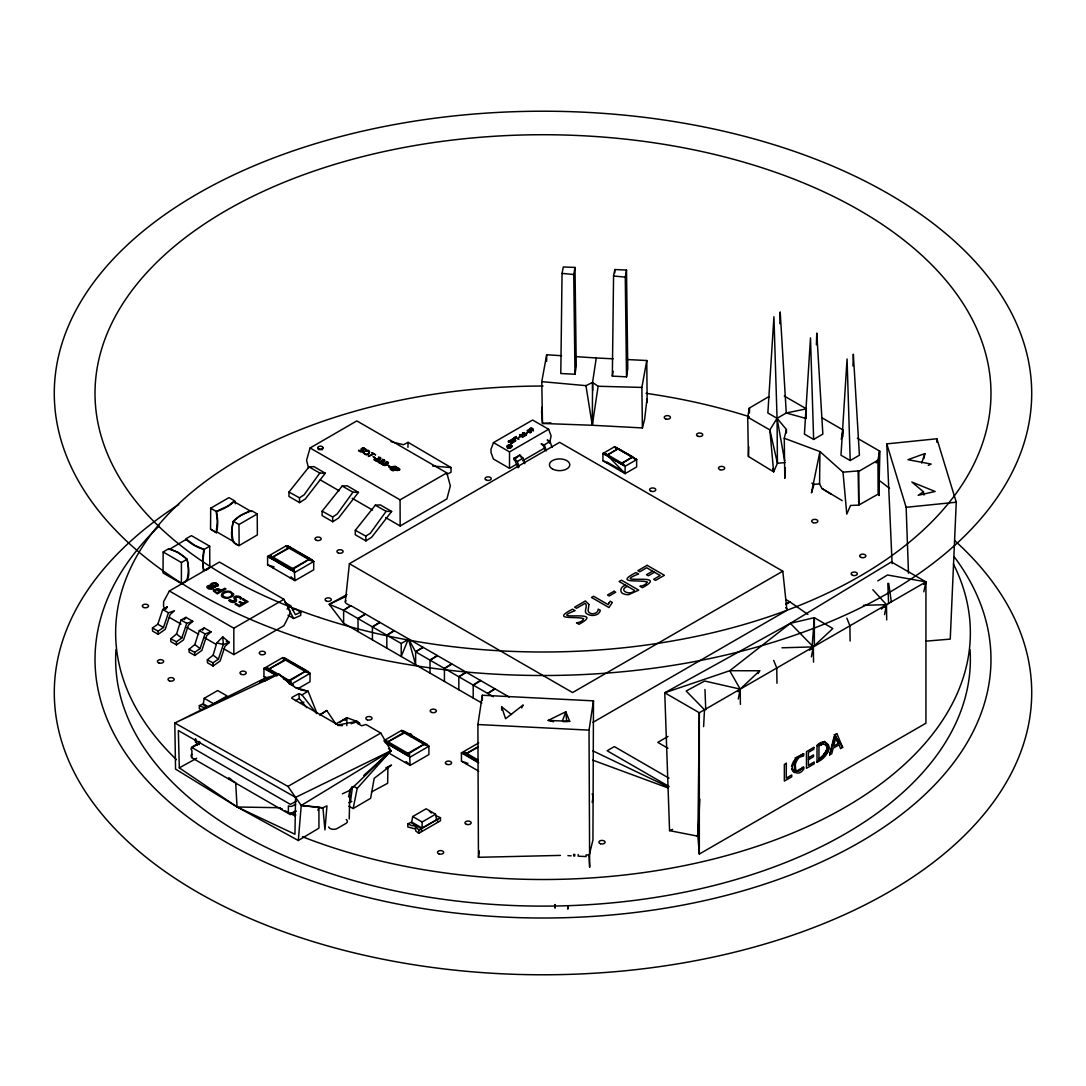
<?xml version="1.0" encoding="UTF-8"?>
<svg xmlns="http://www.w3.org/2000/svg" width="1086" height="1086" viewBox="0 0 1086 1086"><rect width="100%" height="100%" fill="white"/><g stroke="black" fill="none" stroke-linecap="round" stroke-linejoin="round"><path stroke-width="1.5" d="M163.158 551.987L181.416 562.521L181.389 583.535C192.263 581.309 188.38 566.906 187.077 559.304L177.86 552.245L168.724 548.702L163.158 551.987L163.036 572.933L181.457 583.603L187.104 580.413M239.137 545.579L238.974 524.524L257.233 513.977L251.667 510.691L248.748 511.479L239.816 515.796L233.314 521.294C231.752 529.113 228.399 543.109 239.137 545.579L257.355 534.923L257.233 513.977M549.652 443.102L551.091 435.853L548.634 429.269L509.524 451.898L509.51 468.324L516.76 464.129M814.351 646.197L814.351 617.676L790.337 623.323L664.754 692.787L669.56 830.641L697.891 836.206L699.316 854.058L925.937 723.208L925.937 581.892L891.389 561.937L790.337 623.323L729.738 670.714L664.754 692.787L699.316 712.742L925.937 581.892L923.792 591.816M223.567 648.681L233.829 654.6L233.829 628.237L169.375 590.974L163.619 601.63L163.565 606.463L165.004 609.192M857.397 438.255L879.579 451.057L877.95 460.206L858.836 471.338L858.755 505.112L850.569 505.465L846.781 514.085L843.007 472.166L819.93 451.572L784.268 438.255L786.427 429.527L777.06 418.314L767.856 412.992L773.924 316.759L777.06 418.314L777.427 463.233L773.653 471.853L748.417 456.459L747.697 417.146L749.381 408.051L768.426 396.865L769.146 397.286M482.32 700.307L482.333 695.244L593.472 700.864L592.942 839.967L589.141 855.551M518.185 467.781L513.963 458.224L519.868 455.088L523.072 458.17L524.809 463.668M210.548 529.14L216.399 532.669L210.548 529.14L210.684 508.194L228.956 497.632L234.603 500.85L235.377 503.768M446.821 472.885L400.082 499.845L400.15 525.963L446.903 498.936L450.337 485.89L446.821 472.885L356.832 420.906L310.094 447.975L306.551 460.315L308.505 467.93M422.101 828.089L422.142 821.993L435.581 814.228L436.545 819.781L422.101 828.089L411.73 822.075L412.694 816.55L426.146 808.785L435.581 814.228M613.101 358.814L596.268 357.973L592.562 382.448L592.291 425.264L642.396 427.938L644.622 419.25L646.998 399.091L647.147 402.485L646.781 360.525L626.568 359.507M749.354 411.431L749.381 408.051L749.449 412.951M519.665 434.617L522.162 434.671L522.475 436.748L524.633 435.961L522.393 437.251L521.701 434.929L519.705 435.554L519.597 434.671M288.985 492.012L288.944 496.451L299.614 502.614L305.383 498.895L325.298 473.211L314.017 466.641L309.021 466.885L288.985 492.012L299.451 497.822L299.614 502.614M322.148 511.153L322.108 515.592L332.778 521.755L338.547 518.049L358.461 492.352L347.181 485.781L342.185 486.026L322.148 511.153L332.628 516.977L332.778 521.755M355.312 530.294L355.258 534.746L365.941 540.909L371.711 537.19L391.625 511.492L380.344 504.922L375.349 505.18L355.312 530.294L365.778 536.117L365.941 540.909M819.577 483.894L819.93 451.572L811.473 492.868L813.998 484.342L819.577 483.894L821.844 488.415L842.179 500.619M546.597 361.421L546.679 354.755L561.557 355.719M562.046 273.387L560.797 373.53L574.996 374.249L576.245 366.05L574.996 267.428L563.281 266.966L562.046 273.387L573.747 274.514L574.996 374.249M612.328 376.123L613.563 275.993L614.812 269.559L626.513 270.02L627.762 368.643L626.527 376.842L612.328 376.123L613.074 371.208M614.771 272.953L614.812 269.559M698.963 828.55L697.891 836.206L699.316 712.742L699.316 854.058M387.892 766.974L387.648 783.291L371.439 791.979M228.413 778.336L235.676 782.667L237.047 806.925L179.312 767.87L178.335 730.552L295.568 797.395L294.958 834.238L237.196 807.007L279.061 807.712L282.102 809.056M346.801 725.557L346.936 717.737L356.873 721.362L359.683 723.466L356.873 721.362L338.194 724.986L291.727 698.23L292.12 697.307L298.84 693.655L302.003 694.904L316.596 713.611M842.885 436.681L843.007 429.947L822.224 417.947M276.197 675.112L267.55 669.831L286.27 659.691L286.297 658.863L306.442 670.659L287.709 682.144M289.935 547.778L310.094 558.761L291.36 569.268L271.201 557.919L289.935 547.778L289.948 546.95L310.094 558.761L291.374 570.231L271.201 557.919L289.948 546.95M405.132 732.534L425.305 743.516L406.558 754.023L386.412 742.675L405.132 732.534L405.146 731.706L425.305 743.516L406.571 754.987L386.412 742.675L405.146 731.706M349.217 818.953L349.923 790.309L351.959 786.807M292.473 610.169L295.188 608.92L300.808 612.165L300.7 615.45L293.668 618.491L288.021 615.205M407.929 447.31L408.092 442.341L451.016 467.55L451.043 472.206L446.78 474.392M779.816 323.709L780.196 311.954L786.278 412.992L777.06 418.314L769.865 429.947L773.653 471.853L772.92 468.745M816.387 344.819L816.767 333.063L822.849 434.101L813.631 439.423L804.414 434.101L810.495 337.868L813.631 439.423M852.958 365.928L853.338 354.172L859.42 455.21L850.202 460.532L840.985 455.21L847.066 358.977L850.202 460.532M212.204 587.2L212.204 587.322A1.914 1.113 0 0 1 211.621 588.055L208.471 587.675L210.467 586.209A1.765 1.018 0 0 1 212.191 587.2M376.462 459.039L378.973 459.364C383.032 458.319 376.991 457.41 378.566 457.111C384.281 457.668 377.969 461.672 375.037 459.704L376.964 461.455C368.263 456.989 380.657 460.993 380.059 458.02M380.344 461.279L382.842 461.604C386.915 460.559 380.874 459.649 382.435 459.351C388.15 459.907 381.851 463.912 378.919 461.944L380.833 463.681C372.131 459.229 384.525 463.233 383.942 460.247M748.417 456.459L748.77 446.699M621.246 463.939L606.884 455.265L618.382 448.572L632.717 456.935L621.246 463.939L606.884 455.265L618.382 448.572M892.108 563.661L886.773 443.875L936.892 438.771L956.264 502.207L950.25 639.111L925.693 641.174M521.647 436.518L521.823 435.269L519.923 434.97M936.729 442.151L936.892 438.771M785.341 467.808L784.798 478.302L784.268 438.255M805.934 418.68L806.355 410.467M697.891 836.206L699.832 799.106M703.619 726.602L704.488 709.742L686.176 691.008L704.638 681.017L740.204 689.121L759.671 670.768L729.738 670.714L740.204 689.121L740.394 704.366M592.494 421.992L592.291 425.264L542.484 423.459L541.561 411.54L542.362 406.775M362.262 449.455L362.738 451.355C360.443 453.622 356.303 448.219 359.941 451.219L360.824 451.505C361.326 449.794 362.072 446.278 365.806 449.265C361.122 445.681 361.896 453.663 362.819 450.866M522.882 432.785L526.574 433.966L525.203 435.69C527.497 433.463 521.891 433.776 522.814 432.812M812.138 646.265L814.351 617.676L832.826 628.536L809.532 650.229M237.196 807.007L298.311 840.496L301.229 805.486L287.939 786.413L174.805 723.018L175.552 769.092L237.047 806.925M826.5 750.25C828.659 744.629 822.577 742.105 818.953 746.286L818.953 759.263L823.717 755.897A6.679 3.855 -60 0 0 826.107 751.797L826.5 750.25L824.043 754.037M827.084 753.29C832.962 745.145 823.717 737.258 817.011 745.566L817.011 762.196C823.88 759.345 829.908 752.476 828.306 744.589M522.38 435.554L522.475 436.748M345.334 601.685L349.393 563.702L559.616 442.341L782.789 571.195L786.861 609.436M213.385 587.988L213.29 586.997L217.974 586.019A3.394 1.968 0 0 0 218.055 584.58L214.661 582.856A3.285 1.9 0 0 0 212.34 583.101L211.241 583.684A3.57 2.063 0 0 0 210.603 585.11L208.268 585.693A2.905 1.67 0 0 0 206.842 587.309L208.39 588.843L211.363 589.236A2.878 1.656 0 0 0 212.883 588.639A2.647 1.534 0 0 0 213.385 587.988L214.132 587.159M204.141 549.448C204.236 554.43 198.602 578.879 209.815 567.163L209.693 546.19L191.435 535.656L185.787 538.86L194.991 545.484L204.141 549.448L209.693 546.19M350.384 802.296L352.407 787.309M560.457 855.401L478.437 857.302L479.36 851.003M598.115 386.263L592.291 425.264L585.938 385.652L592.562 382.448L598.115 386.263L641.88 387.417L646.781 360.525M251.341 511.574L234.006 501.569A45.571 26.308 0 0 1 217.295 511.221L216.576 512.47A45.571 26.308 60 0 1 216.576 531.76L233.911 541.765M478.437 857.302L477.894 724.525L482.333 695.244M578.2 854.519L578.2 856.175L586.073 856.582L586.073 854.913L588.965 855.062L589.657 867.32L589.033 730.131L593.472 700.864M204.236 698.298L213.671 703.755L227.123 695.977L217.675 690.533L204.236 698.298L203.272 703.837L208.458 706.837M573.747 274.514L574.996 267.428M626.527 376.842L625.278 277.12L626.513 270.02M550.928 422.888L542.484 423.459L541.778 381.648L546.679 354.755M841.256 439.273L843.007 429.947M800.301 756.847L803.667 755.965L803.667 753.738C797.45 757.566 792.875 764.693 795.739 772.065L799.486 769.309M216.195 532.534L217.376 521.348L216.25 511.438L210.684 508.194M738.249 699.045L740.204 689.121L738.046 691.728M811.391 656.826L813.346 646.903L790.337 623.323M884.533 614.595L886.488 604.671L872.832 589.725M923.874 458.55L924.851 453.581L907.923 459.69L931.177 464.061L928.286 465.392M348.837 806.206L353.167 808.554L357.185 788.409L390.946 750.765L380.792 733.064L365.901 724.471L361.719 725.774L357.335 723.439L357.579 722.692M348.592 796.934L349.923 790.309L390.946 750.765L388.516 748.593M532.493 429.527C534.733 430.151 526.506 425.726 533.484 430.857L529.384 429.051C530.362 427.083 535.099 428.59 532.113 430.07M387.797 463.233L386.602 461.564C391.557 463.301 385.571 463.274 385.842 465.378C384.865 465.799 380.833 464.754 382.557 463.681L381.96 464.184L384.987 465.039L385.815 464.455L384.525 463.125L387.797 463.233L387.05 463.41M837.034 734.014L834.51 734.774L836.057 736.607L833.627 746.123L838.446 743.34L834.51 734.774L837.034 734.014L842.655 747.399L840.55 748.621L839.084 744.792L833.138 748.227L831.767 753.684L829.663 754.906L834.129 736.322M794.979 758.082L803.667 753.738L797.178 757.526A9.815 5.661 -60 0 0 793.717 763.39C789.074 771.82 799.106 777.182 803.667 769.037L803.667 767.218L801.997 767.476L803.667 769.037M829.663 754.906L835.107 735.127M322.936 447.663L322.325 449.713L318.388 449.55L317.831 447.663M213.127 655.143L216.766 642.912L222.739 636.871L229.377 642.45L224.992 646.292L220.132 660.994L213.087 666.03L207.453 662.772L207.331 659.854L213.127 655.143L218.381 659.161L212.978 662.867L213.087 666.03M317.94 810.373L318.917 807.183L301.229 805.486L390.946 750.765L363.756 775.513M529.466 432.445C534.746 432.187 526.791 428.468 527.307 430.816C528.814 430.26 532.113 431.359 530.049 432.893L531.38 431.264M515.239 439.83L514.37 439.314L515.565 440.807L514.533 441.5L511.968 440.875C510.705 438.69 515.049 438.595 515.551 440.305A1.52 0.882 0 0 1 515.321 440.889L513.664 441.378M176.529 634.007L181.009 620.065L185.937 617.35L192.779 621.328L188.394 625.169L183.534 639.871L176.489 644.894L170.855 641.65L170.733 638.731L176.529 634.007L181.783 638.039L176.38 641.745L176.489 644.894M194.828 644.568L199.308 630.627L204.236 627.912L211.078 631.889L206.693 635.731L201.833 650.433L194.788 655.469L189.154 652.211L189.032 649.292L194.828 644.568L200.082 648.6L194.679 652.306L194.788 655.469M185.665 540L186.385 539.579A45.571 26.308 0 0 0 203.082 549.217L203.801 550.466A45.571 26.308 -60 0 0 203.801 569.77L203.082 570.177M162.71 609.49L168.452 612.775L174.479 610.766L170.108 614.608L165.235 629.296L158.189 634.333L152.556 631.075L152.461 627.939L157.823 624.233L162.71 609.49L167.38 606.721L165.914 609.042M921.702 463.07L924.851 453.581M158.189 634.333L158.081 631.183L163.484 627.477L168.452 612.775M181.783 638.039L186.738 623.337L192.779 621.328M200.082 648.6L205.037 633.898L211.078 631.889M218.381 659.161L223.336 644.473L222.739 636.871M562.467 720.9L565.806 711.764L548.213 720.398L553.575 721.742M592.196 802.445L593.16 796.513L592.182 793.907M548.634 429.269L532.602 420.038L493.478 442.599L491.021 449.21L491.021 452.509L493.411 459.011L509.51 468.324M509.212 697.049L408.417 638.853L401.223 656.487L401.223 643.509L343.624 610.264L329.234 604.305L346.963 594.558M791.965 765.019L793.771 760.852M398.603 469.939L395.671 469.41L398.603 469.939L397.693 468.229L393.2 470.835L390.376 469.193L391.544 468.514L390.376 469.193M521.674 707.963L523.167 704.977L505.574 718.715L501.651 706.837L511.52 714.561M512.741 442.681L511.479 443.55L512.538 442.165L509.212 442.26L508.533 441.866L509.551 440.563L508.302 441.215L508.615 442.369L511.995 442.396L510.895 443.726L512.741 442.681L512.307 442.002L508.791 441.378M758.096 673.578L759.671 670.768M876.185 462.962L877.95 460.206L878.126 494.116L858.755 505.112L858.116 470.93L843.007 472.166M791.49 766.689L793.717 763.39M345.049 720.507L346.936 717.737L335.927 723.86M795.427 769.757L796.69 770.992L798.644 771.019L801.319 768.454M184.349 619.631L185.937 617.35M202.648 630.192L204.236 627.912M325.298 473.211L319.786 473.062L304.026 494.931L299.451 497.822M391.625 511.492L386.114 511.357L370.353 533.226L365.778 536.117M358.461 492.352L352.95 492.202L337.176 514.072L332.628 516.977M606.124 453.962L605.404 454.885L606.124 453.962L623.405 463.939L625.129 466.274L625.129 473.591L636.654 466.939L636.654 459.622L614.472 446.821L602.947 453.473L602.947 460.776L625.129 473.591L606.124 453.962L602.947 453.473L625.129 466.274L636.654 459.622L614.472 446.821L616.821 449.224M522.407 433.803L524.796 433.504L523.683 433.178M527.239 431.006L529.629 430.708L528.529 430.382M803.667 767.218L799.975 770.408M824.193 754.132L826.12 751.797M811.188 649.509L813.346 646.903L781.974 647.799M884.343 607.278L886.488 604.671L863.37 605.323M384.05 464.849L385.652 463.926M272.029 558.951L271.201 556.1L269.762 557.756L269.762 556.928L271.201 556.1L294.252 569.403L294.971 580.63L313.705 569.811L313.705 561.503L311.533 559.426L310.094 560.254L287.057 546.95L286.337 545.701L267.604 556.507L267.604 564.829L294.971 580.63L292.27 577.82M268.378 670.849L267.55 667.999L266.111 669.668L266.111 668.84L267.55 667.999L290.6 681.302L291.32 684.221L310.039 673.401L307.881 671.324L306.442 672.166L283.392 658.849L282.672 657.614L263.952 668.419L263.952 676.741L266.83 678.397M384.973 742.512L386.412 740.842L409.449 754.159L410.182 765.386L428.902 754.566L428.902 746.258L426.744 744.182L425.305 745.01L402.254 731.706L401.535 730.457L384.254 740.435M465.867 755.313L465.052 752.462L463.6 754.132L463.6 753.304L465.052 752.462L478.003 759.942M817.011 762.196L828.401 749.326L824.559 741.494L817.011 745.566L821.07 745.05L824.559 741.494M923.724 584.417L925.937 581.892L887.493 574.996L877.76 580.915M186.005 539.443L169.049 549.584M398.983 469.505C397.517 467.523 399.974 469.844 398.141 469.994M233.395 542.294L238.961 545.539M798.644 771.019L800.871 768.657M508.533 441.866L509.293 441.079M261.889 681.587L265.391 677.976L278.926 674.216L293.451 685.212L291.116 684.696L278.926 674.216L174.805 723.018L265.391 677.976L261.78 681.451M287.057 609.124L290.559 605.676L284.817 602.377M818.953 759.263L823.229 755.299M235.526 598.25C239.517 603.124 230.599 603.667 228.725 600.341L229.988 599.608L234.033 601.78C236.775 600.585 232.065 597.829 234.698 596.526C236.585 594.789 243.726 597.504 240.59 599.214C240.264 597.232 235.716 595.535 235.513 598.237M881.398 609.11L886.488 604.671L886.678 619.902M386.412 464.808L384.797 465.405M234.603 500.85L228.101 505.913L216.25 511.438M260.233 682.375L265.391 677.976L260.111 682.184M234.033 601.78L234.929 600.992L231.427 601.074M513.963 459.84L519.868 455.088L521.782 458.278M216.1 586.073L216.481 585.802A2.077 1.195 0 0 0 216.793 585.001L214.444 583.671L212.041 584.607A2.376 1.371 0 0 0 212.462 585.843L216.1 586.073L213.25 586.264M526.534 434.061L526.126 435.147L524.619 435.242M415.449 828.971L407.82 826.962L407.82 823.867L411.784 825.618L415.314 825.794L415.748 830.994L418.789 833.288L440.468 820.772L440.468 817.69L436.504 815.939M525.95 434.767L524.226 434.264M530.783 431.984L529.072 431.468M923.439 491.795L918.186 495.297L935.127 491.483L911.86 482.021L923.439 491.795L923.955 495.04M320.003 715.022L326.75 710.543L336.036 724.226M481.858 703.036L343.624 623.228L343.624 610.264L350.832 605.608L408.417 638.853L415.626 651.831L415.626 664.795L408.417 638.853M358.027 631.55L358.027 618.572L365.222 613.916M372.43 639.858L372.43 626.894L379.625 622.237M386.82 648.166L386.82 635.201L394.028 630.545M493.37 696.723L415.626 651.831L422.821 647.175M430.015 673.103L430.015 660.139L437.224 655.482M444.418 681.424L444.418 668.447L451.613 663.804M458.821 689.732L458.821 676.768L466.016 672.112M473.211 698.054L473.211 685.076L480.419 680.42M494.809 688.741L487.614 693.397L494.809 689.23M390.471 467.265L392.1 468.202L394.49 466.817L390.471 467.265L392.1 468.365L396.037 466.641L392.711 468.718L396.037 466.641M339.321 722.611L346.936 717.737M525.488 435.038L526.221 434.576M530.321 432.242L531.068 431.78M302.003 694.904L308.098 691.212L317.044 713.461M204.195 570.544L209.815 567.163M319.773 714.724L326.75 710.543M298.311 840.496L318.945 828.17L318.917 807.183M296.152 811.228L290.369 814.649L191.407 757.526M301.229 805.486L322.515 807.889L326.954 805.866L324.958 829.88L322.963 808.201M286.297 658.863L267.55 669.831L276.183 674.691M353.167 808.554L370.625 798.319L374.181 778.35L391.517 765.073L385.734 767.965M478.016 746.706L465.052 754.295L478.003 762.209M545.158 450.527L543.774 446.251L541.14 443.807L544.33 444.839L550.059 441.5L552.041 447.486M372.837 453.88L368.344 456.473L373.516 454.274M169.375 590.974L219.44 562.059L283.935 599.309L289.69 610.373L289.758 614.187L283.921 625.699L233.829 654.6M391.544 468.69L389.209 467.17L395.385 466.261L392.1 468.365M392.901 469.301L390.987 469.546L393.458 468.976L392.711 468.555M392.535 470.442L397.571 467.523L399.852 469.206A1.765 1.018 0 0 1 399.634 469.885L397.204 470.577L395.114 469.722M288.496 546.109L287.057 546.95L288.496 546.95L288.496 546.109L286.337 545.701L313.705 561.503L294.971 572.308L267.604 556.507L271.201 556.1M272.654 567.734L274.093 566.906M292.813 570.231L294.252 569.403L292.813 571.06L292.813 570.231L294.971 572.308M289.935 577.711L291.374 576.883M522.57 460.776L544.33 448.219M233.829 628.237L283.935 599.309M616.916 447.731L614.472 446.821M343.624 610.264L350.832 605.608M606.843 463.03L607.563 462.378L621.966 470.7L625.129 473.591M284.831 658.021L283.392 658.849L284.831 658.849L284.831 658.021L282.672 657.614L310.039 673.401L310.039 681.723L298.514 688.375M622.685 464.36L623.405 463.939L622.685 464.862L625.129 466.274M358.027 618.572L365.222 614.418M621.246 471.338L621.966 470.93M372.43 626.894L379.625 622.726M199.213 743.476L191.91 747.697A3.054 1.765 0 0 0 191.91 750.182L191.91 756.833A3.054 1.765 0 0 1 191.91 754.349M386.82 635.201L394.028 631.047M401.223 643.509L408.417 639.355M415.626 651.831L422.821 647.677M430.015 660.139L437.224 655.985M444.418 668.447L451.613 664.293M458.821 676.768L466.016 672.614M625.631 585.273C620.31 586.223 618.586 593.132 624.667 594.205A6.027 3.475 0 0 0 628.685 594.653L638.69 590.146L621.409 580.168L619.088 581.512L634.482 590.39C630.64 596.35 617.269 590.146 627.518 586.372M652.591 571.168L646.482 574.698L648.383 575.784L654.491 572.254M473.211 685.076L480.419 680.922M384.973 741.684L386.412 740.842L387.227 743.706M403.693 730.864L402.254 731.706L403.693 731.706L403.693 730.864L401.535 730.457L428.902 746.258L410.182 757.064L385.693 742.933M295.623 804.197L292.691 805.88A3.054 1.765 0 0 1 288.374 805.88L288.374 812.532A3.054 1.765 0 0 0 292.691 812.532L295.623 810.848M408.01 754.987L409.449 754.159L408.01 755.815L408.01 754.987L410.182 757.064M405.132 762.467L406.571 761.639M478.722 771.169L461.441 761.191L461.441 752.883L478.722 742.905M782.789 571.195L572.566 692.556L349.393 563.702M466.491 764.11L467.93 763.268M785.667 604.44L789.984 601.943L807.916 614.432M592.97 722.353L785.667 611.092A4.072 2.348 0 0 0 785.667 607.766M418.789 833.288L418.789 830.206L440.468 817.69M668.012 736.457L657.763 742.39L667.985 748.281M808.418 757.838L813.509 754.906L813.509 756.725L808.418 759.657M287.939 786.413L380.792 733.064M264.97 680.963L270.848 677.596M181.416 562.521L187.077 559.304M513.963 458.224L517.33 461.455L523.072 458.17M295.473 700.674L299.274 698.502L298.84 693.655M621.219 463.396L632.717 456.935L618.355 448.98M200.299 742.267L191.448 747.249L290.356 804.359L296.315 801.264M179.312 767.87L196.702 758.245M478.003 747.277L465.052 754.295L477.989 761.585M379.584 459.039L377.453 459.12M383.467 461.279L381.335 461.36M408.092 442.341L403.49 444.703L390.987 441.703M785.667 604.142L789.984 601.943L785.667 599.458M208.661 586.779L209.91 586.236M295.568 797.395L390.946 750.765M354.036 722.719L356.873 721.362L351.117 723.751M375.037 459.704L378.933 459.649L375.688 459.622M378.919 461.944L382.815 461.889L379.557 461.862M202.267 709.81L199.349 708.71L199.349 705.628L202.295 704.23L207.657 707.325M407.82 823.867L410.766 822.469L421.463 828.659L421.463 831.442M345.905 596.445L329.234 604.305L343.624 623.228M342.307 793.88L349.923 790.309M300.808 612.165L295.433 614.69L290.559 605.676M348.782 802.798L351.823 801.4M387.268 463.355L387.919 462.745L386.521 461.93M385.584 464.536L385.394 463.654M669.56 830.641L672.587 829.392M169.117 549.19L169.769 549.163A45.571 26.308 0 0 1 186.48 558.815L187.199 560.064A45.571 26.308 -60 0 1 187.199 579.354L186.48 579.775M300.808 703.253L303.931 702.126M530.267 428.997L532.045 428.576M507.719 448.396L511.316 447.364L507.719 448.396L507.094 446.522L511.981 445.952M215.72 586.264L213.766 586.399M209.449 586.467L210.467 586.209M396.824 470.197L397.87 470.075M392.508 467.089L390.566 467.469L394.49 466.817M230.87 600.707L233.191 601.644M276.916 675.899L263.952 668.419L267.55 667.999M384.01 741.127L386.412 740.842M478.722 762.861L461.441 752.883L465.052 752.462M886.773 443.875L906.145 507.311L956.264 502.207M237.807 596.92L236.327 596.961M784.988 462.609L777.427 463.233L769.865 429.947L747.697 417.146M508.845 444.907A2.552 1.466 0 0 1 511.981 446.713A2.552 1.466 0 0 1 507.705 447.364A2.552 1.466 0 0 1 508.845 444.907L509.51 444.853M563.145 721.674L569.729 721.348L565.806 711.764L566.716 721.538M213.345 587.187L215.028 587.2M337.719 725.448L342.266 725.502M339.742 725.299L342.565 725.407M548.213 720.398L569.729 721.348M206.842 707.556L203.326 707.38L199.349 705.628M477.894 724.525L589.033 730.131M567.91 855.659L571.141 855.809M574.779 356.575L596.268 357.973M432.635 466.043L451.016 467.55M541.778 381.648L585.938 385.652M613.563 275.993L625.278 277.12M238.363 597.11L236.694 596.866M218.598 589.779L216.806 589.535L220.58 590.675C218.327 587.526 211.96 591.015 217.105 592.684L224.802 588.245L225.956 588.911L217.309 593.893L213.413 591.015A3.014 1.738 0 0 1 213.793 589.847L217.933 588.666L221.53 590.132M300.578 689.936L308.098 691.212L295.487 687.533L291.116 684.696M267.604 556.507L269.762 556.928M263.952 668.419L266.111 668.84M461.441 752.883L463.6 753.304M320.112 807.414L322.515 807.889M216.766 642.912L223.336 644.473L229.377 642.45L226.255 641.364M214.281 586.467L214.974 586.657M805.717 418.395L786.278 412.992L806.436 408.838L784.268 396.037M216.942 583.589L214.661 582.856M386.046 461.889L387.173 462.242M267.604 564.829L272.79 566.485M263.952 676.741L269.138 678.397M461.441 761.191L466.627 762.861M288.93 683.691L293.451 685.212M364.557 449.047L362.113 449.129L362.792 450.541M313.705 561.503L310.094 560.254L311.533 560.254L311.533 559.426M310.039 673.401L306.442 672.166L307.881 672.166L307.881 671.324M428.902 746.258L425.305 745.01L426.744 745.01L426.744 744.182M392.711 468.718L393.458 468.976M251.341 511.275L250.622 511.153A45.571 26.308 0 0 0 233.911 520.805L233.191 522.054A45.571 26.308 60 0 0 233.191 541.344L233.544 541.9M592.671 760.119L668.229 788.002M602.947 453.473L605.404 454.382M602.947 460.776L607.563 462.609M291.224 813.061L295.786 815.07M215.462 582.992L217.634 584.078M295.487 687.533L299.302 689.338M636.654 459.622L633.477 458.116L634.197 457.708M592.915 750.901L668.596 787.133M279.061 807.712L282.007 809.233M284.966 810.74L287.926 812.26M290.872 813.781L295.311 816.048M170.733 638.731L176.38 641.745M189.032 649.292L194.679 652.306M207.331 659.854L212.978 662.867M286.27 659.691L306.442 670.659L287.695 681.18L283.378 678.736M550.059 441.5L547.249 439.925L549.19 442.436M233.314 521.294L238.974 524.524M181.009 620.065L186.738 623.337M199.308 630.627L205.037 633.898M157.823 624.233L163.484 627.477M309.021 466.885L319.786 473.062M342.185 486.026L352.95 492.202M375.349 505.18L386.114 511.357M858.116 470.93L858.836 471.338M811.853 483.107L813.998 484.342M515.755 437.386L518.959 439.233L515.266 437.658M389.209 467.17L391.544 468.514M310.094 447.975L400.082 499.845M320.248 479.876L339.131 490.777M352.203 498.311L372.552 510.04M385.625 517.574L400.15 525.963M669.044 778.187L614.323 746.598L607.128 750.752L669.044 786.495M350.832 606.11L346.502 603.612A4.072 2.348 0 0 1 345.945 600.694M243.033 603.273L239.979 601.508L239.029 602.051L242.083 603.816M169.321 617.35L181.05 624.124M186.914 627.504L198.643 634.278M204.507 637.672L216.236 644.446M390.01 753.738L410.182 765.386L407.481 762.576M152.461 627.939L158.081 631.183M412.694 816.55L422.142 821.993M493.478 442.599L509.524 451.898M353.764 786.332L357.185 788.409M821.844 488.415L830.98 494.157M239.151 596.485L241.852 598.481L240.128 596.961M359.439 450.717L361.747 451.016L361.204 449.156A1.697 0.977 0 0 1 361.475 448.464L363.661 448.097L365.806 449.265M228.997 777.847L231.671 779.775M792.006 768.861L795.739 772.065L795.061 759.643M429.486 811.351L431.4 813.034M418.789 830.206L415.314 825.794M359.018 450.269L359.941 451.219M299.274 698.502L306.781 707.651M834.51 734.774L838.446 743.34L834.51 734.774L842.655 747.399M791.68 769.01L793.554 771.467M791.64 768.997L794.314 772.594M825.727 744.711L828.401 749.326M511.682 440.278L513.244 441.31L511.655 440.02M288.808 609.45L293.668 618.491M846.836 618.151L849.917 625.78L850.107 641.025M773.694 660.383L776.775 668.012L776.965 683.257M544.33 444.839L546.38 450.866M517.33 461.455L519.122 466.98M195.819 738.996L197.19 745.403M777.06 418.314L784.689 460.966M888.701 583.372L891.334 601.834M198.874 741.412L199.118 744.643M795.061 759.44L795.332 763.526M195.317 739.132L195.507 742.485M704.963 689.488L705.751 709.823M887.819 583.386L888.592 603.531M906.145 507.311L908.493 573.164M592.562 382.448L592.712 390.702M406.558 754.023L406.571 754.987M291.36 569.268L291.374 570.231M813.346 646.903L813.536 662.148M641.88 387.417L642.396 427.938M501.651 706.837L501.678 710.095M786.427 429.527L786.427 432.92M574.765 854.343L574.765 856.012L573.679 855.944L573.679 854.288M437.522 819.387L437.522 822.17M954.73 540.638A488.7 282.143 0 0 1 842.492 915.593A488.7 282.143 0 0 1 185.543 885.036A488.7 282.143 0 0 1 178.728 504.542M954.119 556.656A447.975 258.631 0 0 1 513.121 917.439A447.975 258.631 0 0 1 159.208 525.977M970.029 649.699A427.355 246.726 0 0 1 543 906.118A427.355 246.726 0 0 1 115.971 649.699M953.44 564.055A427.355 246.726 0 0 1 793.947 832.5A427.355 246.726 0 0 1 302.451 836.709M176.448 759.63A427.355 246.726 0 0 1 171.167 511.167A427.355 246.726 0 0 1 543 386.046M646.021 393.322A427.355 246.726 0 0 1 749.259 416.685M878.873 480.229A427.355 246.726 0 0 1 889.515 488.374M407.847 733.661A3.109 1.792 0 0 1 411.404 734.448A3.109 1.792 0 0 1 410.942 736.647M302.519 555.055A3.109 1.792 0 0 1 304.718 556.602M346.23 819.523A5.091 2.946 0 0 1 345.905 823.473L337.257 828.455A5.091 2.946 0 0 1 332.18 829.188A5.091 2.946 0 0 1 328.664 826.948M699.017 836.546A10.385 6 0 0 1 696.574 835.501M588.951 604.508L588.069 610.739C589.494 615.626 598.291 614.187 598.237 609.124L600.354 610.346C599.377 615.463 591.965 616.644 587.92 614.35C582.069 612.395 588.856 605.934 585.015 603.368L576.53 608.269L574.63 607.169L585.381 600.965L588.951 604.508M511.031 439.979C515.877 445.83 517.411 435.31 511.031 439.979M879.579 451.057L879.036 495.46L879.579 451.057M233.639 594.178L232.662 596.35L227.788 598.291A5.281 3.041 0 0 1 223.974 597.762C218.381 596.187 223.119 590.703 227.015 591.218A5.254 3.027 0 0 1 230.639 591.626L233.639 594.178M362.955 452.428C370 460.749 373.258 444.676 362.955 452.428M567.937 905.805L567.829 909.131L567.964 905.778M232.105 594.11C230.056 601.712 215.381 594.395 227.653 592.033A3.652 2.118 0 0 1 230.096 592.359L232.105 594.11M363.851 452.59L365.005 453.921A2.131 1.235 0 0 0 366.43 454.111C372.878 453.283 365.778 448.45 363.851 452.59M583.562 618.694L582.666 620.418A11.159 6.448 0 0 1 578.458 622.482L576.476 622.835L579.001 624.301C608.106 608.377 545.213 622.332 575.105 610.617L572.58 609.151C549.57 620.92 577.453 615.871 583.562 618.694M646.985 582.082L646.089 583.806A11.159 6.448 0 0 1 641.88 585.856L639.898 586.223L642.423 587.675C671.528 571.765 608.635 585.707 638.527 573.992L636.002 572.539C613.006 584.309 640.876 579.259 646.985 582.082M608.798 603.164L608.269 604.698L593.594 596.228L591.49 597.436L608.975 607.536L612.355 602.431L610.237 601.21L608.798 603.164M290.6 681.302L289.161 682.972L291.32 684.221L289.161 682.144L290.6 681.302M371.969 452.74L375.539 454.803L371.969 452.74M373.272 456.758L375.172 457.858L373.272 456.758M387.797 465.147L389.698 466.247L387.797 465.147M516.407 436.545L513.854 438.011L516.407 436.545M520.194 436.694L518.823 437.482L520.194 436.694M527.81 432.296L526.438 433.083L527.81 432.296M243.454 599.01L242.504 599.553L245.993 601.563L239.246 605.459L235.974 603.572L235.024 604.128L239.449 606.68L248.097 601.685L243.454 599.01M647.12 565.331L637.849 570.679L639.749 571.779L646.699 567.761L660.179 575.539L653.65 579.313L655.55 580.413L664.401 575.295L647.12 565.331M614.038 591.232L607.508 595.006L609.192 595.983L615.721 592.209L614.038 591.232M786.291 763.309L784.35 764.422L784.35 781.051L791.735 776.802L791.735 774.97L786.291 778.119L786.291 763.309M813.862 747.399L806.477 751.661L806.477 768.277L814.201 763.825L814.201 761.992L808.418 765.345L808.418 752.367L813.862 749.218L813.862 747.399M383.344 464.564L382.557 463.871L383.344 464.564M555.055 907.896L554.973 904.584L555.055 907.896M298.65 637.713A488.7 282.143 0 0 0 1031.7 393.363A488.7 282.143 0 0 0 298.65 149.013A488.7 282.143 0 0 0 298.65 637.713M319.012 617.35A447.975 258.631 0 0 0 990.975 393.363A447.975 258.631 0 0 0 319.012 169.375A447.975 258.631 0 0 0 319.012 617.35M326.614 601.169A3.109 1.792 0 0 0 331.298 599.648A3.109 1.792 0 0 0 326.669 598.074A3.109 1.792 0 0 0 326.614 601.169M813.197 522.678A3.109 1.792 0 0 0 817.88 521.158A3.109 1.792 0 0 0 813.251 519.57A3.109 1.792 0 0 0 813.197 522.678M651.098 491.279A3.109 1.792 0 0 0 655.795 489.745A3.109 1.792 0 0 0 651.166 488.171A3.109 1.792 0 0 0 651.098 491.279M439.015 853.922A3.109 1.792 0 0 0 443.699 852.388A3.109 1.792 0 0 0 439.07 850.813A3.109 1.792 0 0 0 439.015 853.922M158.977 662.976A3.109 1.792 0 0 0 163.66 661.455A3.109 1.792 0 0 0 159.031 659.867A3.109 1.792 0 0 0 158.977 662.976M241.526 674.447A3.109 1.792 0 0 0 246.21 672.913A3.109 1.792 0 0 0 241.581 671.338A3.109 1.792 0 0 0 241.526 674.447M169.525 680.908A3.109 1.792 0 0 0 174.208 679.388A3.109 1.792 0 0 0 169.579 677.813A3.109 1.792 0 0 0 169.525 680.908M446.903 764.408A3.109 1.792 0 0 0 451.6 762.888A3.109 1.792 0 0 0 446.97 761.3A3.109 1.792 0 0 0 446.903 764.408M466.491 824.369A3.109 1.792 0 0 0 471.175 822.835A3.109 1.792 0 0 0 466.546 821.26A3.109 1.792 0 0 0 466.491 824.369M698.067 436.328A3.109 1.792 0 0 0 702.751 434.807A3.109 1.792 0 0 0 698.122 433.219A3.109 1.792 0 0 0 698.067 436.328M143.854 607.536A3.109 1.792 0 0 0 148.538 606.015A3.109 1.792 0 0 0 143.909 604.427A3.109 1.792 0 0 0 143.854 607.536M260.749 654.546A3.109 1.792 0 0 0 265.432 653.025A3.109 1.792 0 0 0 260.803 651.451A3.109 1.792 0 0 0 260.749 654.546M367.353 719.855A3.109 1.792 0 0 0 372.036 718.335A3.109 1.792 0 0 0 367.407 716.746A3.109 1.792 0 0 0 367.353 719.855M861.198 557.471A3.109 1.792 0 0 0 865.881 555.951A3.109 1.792 0 0 0 861.252 554.362A3.109 1.792 0 0 0 861.198 557.471M665.759 418.952A3.109 1.792 0 0 0 670.456 417.431A3.109 1.792 0 0 0 665.827 415.843A3.109 1.792 0 0 0 665.759 418.952M720.032 469.709A3.109 1.792 0 0 0 724.715 468.188A3.109 1.792 0 0 0 720.086 466.6A3.109 1.792 0 0 0 720.032 469.709M852.686 575.363A3.109 1.792 0 0 0 857.37 573.829A3.109 1.792 0 0 0 852.741 572.254A3.109 1.792 0 0 0 852.686 575.363M600.409 843.727A3.109 1.792 0 0 0 605.106 842.207A3.109 1.792 0 0 0 600.477 840.632A3.109 1.792 0 0 0 600.409 843.727M338.438 553.032A3.109 1.792 0 0 0 343.135 551.512A3.109 1.792 0 0 0 338.506 549.923A3.109 1.792 0 0 0 338.438 553.032M316.501 540.366A3.109 1.792 0 0 0 321.184 538.832A3.109 1.792 0 0 0 316.555 537.258A3.109 1.792 0 0 0 316.501 540.366M431.699 712.443A3.109 1.792 0 0 0 436.382 710.923A3.109 1.792 0 0 0 431.753 709.348A3.109 1.792 0 0 0 431.699 712.443M486.555 480.188A3.109 1.792 0 0 0 491.252 478.654A3.109 1.792 0 0 0 486.623 477.08A3.109 1.792 0 0 0 486.555 480.188M318.578 448.694A2.552 1.466 0 0 0 322.841 448.043A2.552 1.466 0 0 0 319.718 446.237A2.552 1.466 0 0 0 318.578 448.694M552.407 468.935A10.181 5.878 0 0 0 569.444 466.301A10.181 5.878 0 0 0 556.969 459.106A10.181 5.878 0 0 0 552.407 468.935"/></g></svg>
